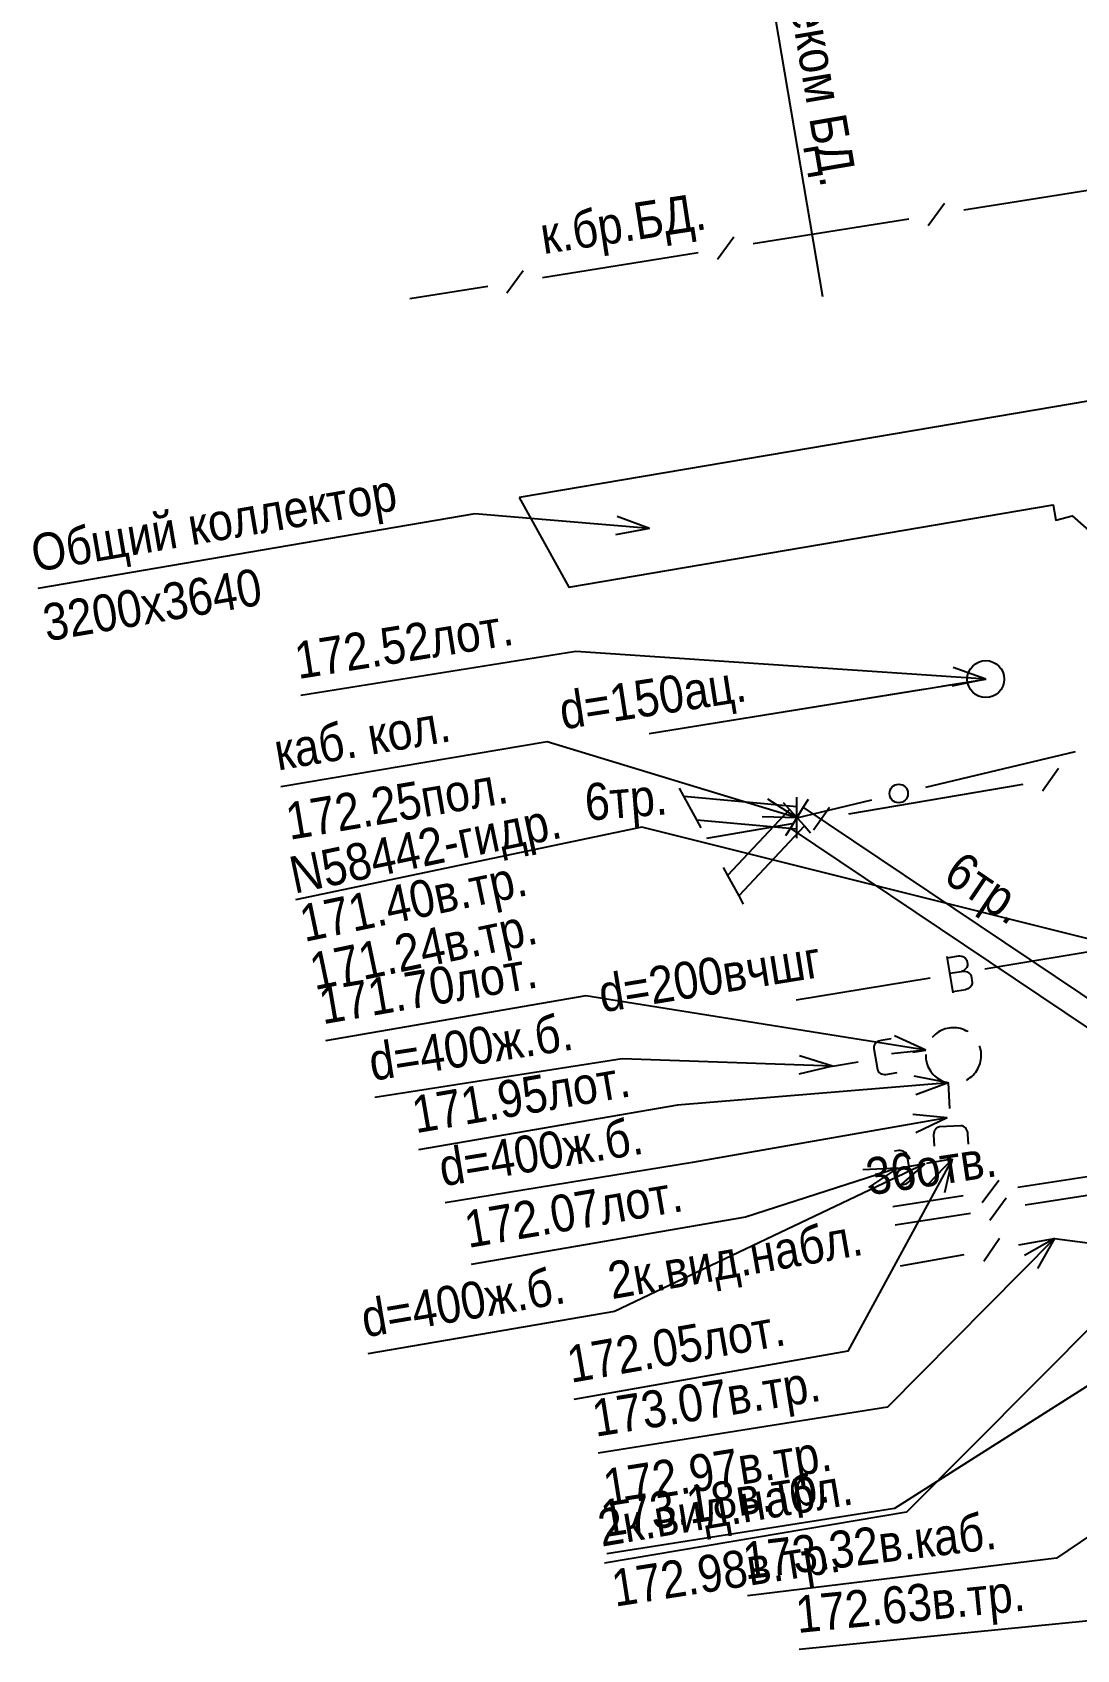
# Model space of a CAD drawing. Header units: metres. Extents: x -3947 to -3704, y 4976 to 6609.
# Drawn here: x -3898.98 to -3870.76, y 6000.17 to 6043.86 of the extents above; entities that cross this region are included whole.
import ezdxf
from ezdxf.enums import TextEntityAlignment as Align

# ---------------------------------------------------------------- set-up
doc = ezdxf.new("R2010")
doc.units = ezdxf.units.M
doc.header["$MEASUREMENT"] = 0
for name, color, linetype, lineweight in [('Водопровод', 7, 'Continuous', 25), ('Водосток', 7, 'Continuous', 25), ('Газопровод', 7, 'Continuous', 25), ('Дренаж', 7, 'Continuous', 25), ('Кабели', 7, 'Continuous', 25), ('Кабель связи', 7, 'Continuous', 25), ('Канализация напорная', 7, 'Continuous', 25), ('Общий коллектор', 7, 'Continuous', 25)]:
    doc.layers.add(name, color=color, linetype=linetype, lineweight=lineweight)
doc.styles.add('Style-RUSSIAN_1251', font='RUSSIAN_1251.shx')
doc.styles.add('Style-RUSSIAN_1251 I 0.00000', font='RUSSIAN_1251.shx')
doc.linetypes.add('DR', pattern='A,-11.75,[112,dgnlstyle-500_multi_und.shx,S=0.00823,R=0,X=0,Y=0],-12.25', length=24)

msp = doc.modelspace()

# ---------------------------------------------------------------- linework, layer by layer
at = {"layer": 'Водопровод', "linetype": 'Continuous'}
for p, q in [((-3873.24, 6018.565), (-3869.619, 6019.164)), ((-3874.267, 6018.9), (-3874.104, 6017.915)), ((-3878.342, 6017.722), (-3874.72, 6018.32)), ((-3874.191, 6018.442), (-3873.874, 6018.494)), ((-3874.11, 6017.948), (-3873.752, 6018.007))]:
    msp.add_line(p, q, dxfattribs=at)
at = {"layer": 'Водопровод', "linetype": 'Continuous', "flags": 128}
for points in [[(-3869.619, 6019.164), (-3882.51, 6022.387), (-3891.863, 6020.427)], [(-3874.261, 6018.864), (-3873.946, 6018.916), (-3873.916, 6018.915), (-3873.863, 6018.905), (-3873.813, 6018.885), (-3873.792, 6018.873), (-3873.772, 6018.857), (-3873.753, 6018.836), (-3873.736, 6018.808), (-3873.73, 6018.794), (-3873.711, 6018.68), (-3873.713, 6018.657), (-3873.721, 6018.625), (-3873.732, 6018.603), (-3873.745, 6018.58), (-3873.769, 6018.555), (-3873.801, 6018.531), (-3873.831, 6018.513), (-3873.874, 6018.494), (-3873.835, 6018.497), (-3873.802, 6018.498), (-3873.751, 6018.492), (-3873.719, 6018.48), (-3873.689, 6018.466), (-3873.654, 6018.44), (-3873.628, 6018.408), (-3873.613, 6018.378), (-3873.582, 6018.19), (-3873.583, 6018.171), (-3873.59, 6018.144), (-3873.605, 6018.111), (-3873.632, 6018.078), (-3873.657, 6018.055), (-3873.699, 6018.027), (-3873.725, 6018.013), (-3873.752, 6018.007)]]:
    msp.add_lwpolyline(points, dxfattribs=at)
at = {"layer": 'Водосток', "linetype": 'Continuous'}
for p, q in [((-3874.832, 6016.37), (-3875.682, 6016.758)), ((-3877.358, 6015.936), (-3878.249, 6016.217)), ((-3877.358, 6015.936), (-3876.668, 6016.055)), ((-3874.832, 6016.37), (-3875.761, 6016.265)), ((-3875.19, 6016.309), (-3874.832, 6016.37)), ((-3877.358, 6015.936), (-3878.266, 6015.717)), ((-3874.23, 6015.487), (-3875.148, 6015.662)), ((-3874.23, 6015.487), (-3875.106, 6015.164)), ((-3874.23, 6015.487), (-3874.195, 6014.788)), ((-3874.261, 6014.54), (-3875.191, 6014.63)), ((-3874.261, 6014.54), (-3875.104, 6014.138)), ((-3875.604, 6013.175), (-3876.537, 6013.137)), ((-3875.604, 6013.175), (-3876.384, 6012.661)), ((-3874.865, 6013.299), (-3875.785, 6013.137)), ((-3874.865, 6013.299), (-3875.57, 6012.686)), ((-3874.125, 6013.422), (-3874.815, 6013.307)), ((-3874.125, 6013.422), (-3874.774, 6012.751)), ((-3874.125, 6013.422), (-3874.335, 6012.512))]:
    msp.add_line(p, q, dxfattribs=at)
at = {"layer": 'Водосток', "linetype": 'Continuous', "flags": 128}
for points in [[(-3874.832, 6016.37), (-3884.021, 6017.83), (-3891.054, 6016.621)], [(-3873.695, 6016.862), (-3873.705, 6016.868), (-3873.751, 6016.893), (-3873.798, 6016.915), (-3873.847, 6016.934), (-3873.897, 6016.949), (-3873.948, 6016.961), (-3874, 6016.969), (-3874.052, 6016.973), (-3874.105, 6016.974), (-3874.157, 6016.971), (-3874.209, 6016.964), (-3874.26, 6016.954), (-3874.311, 6016.941), (-3874.36, 6016.923), (-3874.408, 6016.903), (-3874.455, 6016.879), (-3874.5, 6016.852), (-3874.542, 6016.822), (-3874.583, 6016.788), (-3874.621, 6016.753), (-3874.657, 6016.714), (-3874.664, 6016.705)], [(-3875.771, 6016.677), (-3876.045, 6016.63), (-3876.083, 6016.621), (-3876.111, 6016.609), (-3876.15, 6016.591), (-3876.183, 6016.566), (-3876.206, 6016.541), (-3876.226, 6016.508), (-3876.241, 6016.473), (-3876.243, 6016.444), (-3876.243, 6016.416), (-3876.144, 6015.84), (-3876.135, 6015.816), (-3876.125, 6015.797), (-3876.107, 6015.774), (-3876.088, 6015.759), (-3876.062, 6015.74), (-3876.033, 6015.724), (-3875.999, 6015.716), (-3875.951, 6015.708), (-3875.914, 6015.709), (-3875.609, 6015.762)], [(-3877.358, 6015.936), (-3883.039, 6016.133), (-3889.725, 6015.091)], [(-3874.839, 6016.247), (-3874.839, 6016.235), (-3874.838, 6016.182), (-3874.833, 6016.13), (-3874.825, 6016.079), (-3874.813, 6016.028), (-3874.798, 6015.978), (-3874.779, 6015.929), (-3874.756, 6015.881), (-3874.731, 6015.836), (-3874.702, 6015.792), (-3874.671, 6015.75), (-3874.636, 6015.711), (-3874.599, 6015.674), (-3874.56, 6015.64), (-3874.518, 6015.608), (-3874.474, 6015.58), (-3874.428, 6015.555), (-3874.38, 6015.533), (-3874.331, 6015.514), (-3874.281, 6015.499), (-3874.23, 6015.487), (-3874.219, 6015.485)], [(-3873.388, 6015.957), (-3873.371, 6016.007), (-3873.358, 6016.057), (-3873.348, 6016.109), (-3873.342, 6016.161), (-3873.339, 6016.213), (-3873.34, 6016.265), (-3873.345, 6016.318), (-3873.353, 6016.369), (-3873.365, 6016.42), (-3873.381, 6016.47), (-3873.385, 6016.481)], [(-3873.734, 6015.564), (-3873.724, 6015.569), (-3873.679, 6015.596), (-3873.636, 6015.626), (-3873.596, 6015.659), (-3873.557, 6015.695), (-3873.522, 6015.734), (-3873.489, 6015.774), (-3873.459, 6015.817), (-3873.432, 6015.862), (-3873.409, 6015.909), (-3873.388, 6015.957)], [(-3874.23, 6015.487), (-3881.55, 6014.879), (-3888.542, 6013.677)], [(-3874.261, 6014.54), (-3881.145, 6013.33), (-3887.823, 6012.242)], [(-3873.684, 6013.824), (-3873.698, 6014.101), (-3873.702, 6014.14), (-3873.71, 6014.169), (-3873.724, 6014.21), (-3873.744, 6014.245), (-3873.766, 6014.272), (-3873.797, 6014.296), (-3873.83, 6014.315), (-3873.858, 6014.32), (-3873.886, 6014.323), (-3874.47, 6014.293), (-3874.495, 6014.288), (-3874.515, 6014.28), (-3874.54, 6014.265), (-3874.557, 6014.248), (-3874.579, 6014.224), (-3874.599, 6014.197), (-3874.611, 6014.165), (-3874.624, 6014.118), (-3874.627, 6014.081), (-3874.611, 6013.772)], [(-3875.528, 6012.72), (-3875.442, 6012.735), (-3875.403, 6012.743), (-3875.375, 6012.755), (-3875.336, 6012.773), (-3875.303, 6012.797), (-3875.279, 6012.822), (-3875.259, 6012.856), (-3875.244, 6012.891), (-3875.242, 6012.919), (-3875.242, 6012.947), (-3875.338, 6013.524), (-3875.347, 6013.548), (-3875.357, 6013.567), (-3875.375, 6013.59), (-3875.394, 6013.605), (-3875.42, 6013.624), (-3875.449, 6013.64), (-3875.483, 6013.649), (-3875.53, 6013.657), (-3875.567, 6013.655), (-3875.681, 6013.637)], [(-3874.865, 6013.299), (-3883.246, 6009.309), (-3889.915, 6008.163)], [(-3875.604, 6013.175), (-3879.707, 6011.855), (-3887.125, 6010.579)], [(-3874.125, 6013.422), (-3876.942, 6008.24), (-3884.347, 6006.935)]]:
    msp.add_lwpolyline(points, dxfattribs=at)
at = {"layer": 'Газопровод', "linetype": 'Continuous', "flags": 128}
msp.add_lwpolyline([(-3860.18, 6010.6), (-3870.421, 6000.949), (-3878.255, 6000.175)], dxfattribs=at)
at = {"layer": 'Дренаж', "linetype": 'Continuous'}
for p, q in [((-3873.217, 6026.389), (-3874.098, 6026.699)), ((-3882.308, 6024.92), (-3874.904, 6026.116)), ((-3874.41, 6026.196), (-3873.217, 6026.389)), ((-3873.217, 6026.389), (-3874.132, 6026.2))]:
    msp.add_line(p, q, dxfattribs=at)
at = {"layer": 'Дренаж', "linetype": 'Continuous', "flags": 128}
msp.add_lwpolyline([(-3873.217, 6026.389), (-3884.291, 6027.131), (-3891.724, 6025.944)], dxfattribs=at)
at = {"layer": 'Дренаж', "linetype": 'DR', "flags": 128}
msp.add_lwpolyline([(-3882.308, 6024.92), (-3873.217, 6026.389)], dxfattribs=at)
at = {"layer": 'Дренаж', "linetype": 'Continuous'}
msp.add_arc((-3873.217, 6026.389), 0.5, 0, 360, dxfattribs=at)
at = {"layer": 'Кабели', "linetype": 'Continuous'}
for p, q in [((-3874.838, 6023.472), (-3870.794, 6024.431)), ((-3881.374, 6023.224), (-3881.494, 6023.443)), ((-3881.024, 6022.59), (-3881.373, 6023.224)), ((-3878.32, 6022.646), (-3879.108, 6023.147)), ((-3878.691, 6023.053), (-3878.522, 6022.868)), ((-3878.32, 6022.947), (-3878.32, 6023.197)), ((-3878.32, 6022.646), (-3876.298, 6023.126)), ((-3878.014, 6023.139), (-3878.146, 6022.927)), ((-3878.32, 6022.646), (-3879.254, 6022.669)), ((-3878.523, 6022.868), (-3878.117, 6022.424)), ((-3878.146, 6022.927), (-3878.494, 6022.365)), ((-3878.32, 6022.345), (-3878.32, 6022.947)), ((-3880.903, 6022.371), (-3881.024, 6022.589)), ((-3878.494, 6022.365), (-3878.625, 6022.152)), ((-3878.32, 6022.095), (-3878.32, 6022.345)), ((-3878.117, 6022.424), (-3877.949, 6022.239)), ((-3880.315, 6021.303), (-3880.194, 6021.084)), ((-3880.195, 6021.084), (-3879.89, 6020.532)), ((-3879.89, 6020.532), (-3879.769, 6020.313))]:
    msp.add_line(p, q, dxfattribs=at)
at = {"layer": 'Кабели', "linetype": 'Continuous', "flags": 128}
for points in [[(-3878.32, 6022.646), (-3885.066, 6024.696), (-3892.268, 6023.475)], [(-3881.373, 6023.224), (-3878.32, 6022.947)], [(-3878.523, 6022.868), (-3880.195, 6021.084)], [(-3867.254, 6015.622), (-3878.146, 6022.927)], [(-3881.024, 6022.59), (-3878.32, 6022.345)], [(-3878.117, 6022.424), (-3879.89, 6020.532)], [(-3867.704, 6015.128), (-3878.494, 6022.365)], [(-3863.743, 6007.755), (-3871.306, 6002.645), (-3879.655, 6001.625)]]:
    msp.add_lwpolyline(points, dxfattribs=at)
at = {"layer": 'Кабели', "linetype": 'Continuous'}
msp.add_circle((-3875.568, 6023.299), 0.25, dxfattribs=at)
at = {"layer": 'Кабель связи', "linetype": 'Continuous'}
for p, q in [((-3873.812, 6039.061), (-3869.602, 6039.735)), ((-3874.772, 6038.639), (-3874.333, 6039.246)), ((-3879.503, 6038.151), (-3875.293, 6038.824)), ((-3880.463, 6037.729), (-3880.024, 6038.336)), ((-3885.194, 6037.24), (-3880.984, 6037.914)), ((-3886.154, 6036.818), (-3885.715, 6037.425)), ((-3888.78, 6036.666), (-3886.675, 6037.003)), ((-3871.683, 6023.375), (-3871.25, 6023.987)), ((-3876.917, 6022.75), (-3872.206, 6023.555)), ((-3877.873, 6022.318), (-3877.44, 6022.93)), ((-3880.751, 6022.095), (-3878.396, 6022.497)), ((-3868.551, 6013.241), (-3872.348, 6012.657)), ((-3872.868, 6012.845), (-3873.311, 6012.241)), ((-3868.08, 6012.807), (-3872.148, 6012.182)), ((-3873.831, 6012.429), (-3875.729, 6012.137)), ((-3872.667, 6012.37), (-3873.111, 6011.766)), ((-3873.63, 6011.954), (-3875.664, 6011.642)), ((-3873.273, 6010.672), (-3872.843, 6011.287)), ((-3872.319, 6011.11), (-3871.36, 6011.28)), ((-3871.36, 6011.28), (-3872.171, 6010.817)), ((-3871.36, 6011.28), (-3871.816, 6010.465)), ((-3871.36, 6011.28), (-3869.134, 6010.988)), ((-3875.52, 6010.544), (-3873.797, 6010.849))]:
    msp.add_line(p, q, dxfattribs=at)
at = {"layer": 'Кабель связи', "linetype": 'Continuous', "flags": 128}
for points in [[(-3879.559, 6058.543), (-3880.186, 6051.8), (-3877.629, 6036.719)], [(-3871.36, 6011.28), (-3875.873, 6006.727), (-3883.688, 6005.478)], [(-3868.39, 6010.89), (-3875.357, 6003.887), (-3883.521, 6002.511)], [(-3865.42, 6010.5), (-3875.679, 6003.983), (-3883.456, 6002.766)]]:
    msp.add_lwpolyline(points, dxfattribs=at)
at = {"layer": 'Общий коллектор', "linetype": 'Continuous'}
for q in [(-3883.178, 6030.785), (-3883.22, 6030.287)]:
    msp.add_line((-3882.302, 6030.46), q, dxfattribs=at)
at = {"layer": 'Общий коллектор', "linetype": 'Continuous', "flags": 128}
for points in [[(-3864.576, 6034.897), (-3871.836, 6033.666), (-3885.821, 6031.295)], [(-3885.821, 6031.295), (-3884.484, 6028.869), (-3871.4, 6031.093), (-3871.325, 6030.683), (-3870.878, 6030.795), (-3869.393, 6029.496)], [(-3882.302, 6030.46), (-3887.02, 6030.856), (-3898.832, 6028.835)]]:
    msp.add_lwpolyline(points, dxfattribs=at)

# ---------------------------------------------------------------- texts
at = {"layer": 'Водопровод', "linetype": 'Continuous', "style": 'Style-RUSSIAN_1251', "width": 0.899998}
for s, p in [('N58442-гидр.', (-3892.102, 6021.568)), ('171.40в.тр.', (-3891.829, 6020.266)), ('171.24в.тр.', (-3891.557, 6018.964))]:
    msp.add_text(s, height=1, rotation=11.8309, dxfattribs=at).set_placement(p, align=Align.TOP_LEFT)
msp.add_text('d=200вчшг  ', height=1, rotation=9.214, dxfattribs=at).set_placement((-3883.583, 6017.383))
at = {"layer": 'Водосток', "linetype": 'Continuous', "style": 'Style-RUSSIAN_1251', "width": 0.9}
for s, rotation, p in [('171.70лот.', 9.7555, (-3891.3, 6018.05)), ('d=400ж.б.', 8.8588, (-3889.948, 6016.524)), ('171.95лот.', 9.7555, (-3888.788, 6015.106)), ('d=400ж.б.', 9.2581, (-3888.056, 6013.673)), ('172.07лот.', 9.7555, (-3887.37, 6012.008)), ('d=400ж.б.', 9.7555, (-3890.16, 6009.592)), ('172.05лот.', 9.9944, (-3884.599, 6008.363))]:
    msp.add_text(s, height=1, rotation=rotation, dxfattribs=at).set_placement(p, align=Align.TOP_LEFT)
at = {"layer": 'Газопровод', "linetype": 'Continuous', "style": 'Style-RUSSIAN_1251', "width": 0.899998}
msp.add_text('172.63в.тр.', height=1, rotation=5.6434, dxfattribs=at).set_placement((-3878.398, 6001.618), align=Align.TOP_LEFT)
at = {"layer": 'Дренаж', "linetype": 'Continuous', "style": 'Style-RUSSIAN_1251', "width": 0.899998}
msp.add_text('172.52лот.', height=1, rotation=9.0711, dxfattribs=at).set_placement((-3891.952, 6027.376), align=Align.TOP_LEFT)
msp.add_text('d=150ац.', height=1, rotation=8.7826, dxfattribs=at).set_placement((-3884.649, 6025.026))
at = {"layer": 'Кабели', "linetype": 'Continuous', "style": 'Style-RUSSIAN_1251', "width": 0.899998}
for s, rotation, p in [('каб. кол.', 9.6224, (-3892.511, 6024.904)), ('172.25пол.', 9.6224, (-3892.193, 6023.031)), ('173.32в.каб.', 6.9701, (-3879.831, 6003.064))]:
    msp.add_text(s, height=1, rotation=rotation, dxfattribs=at).set_placement(p, align=Align.TOP_LEFT)
at = {"layer": 'Кабели', "linetype": 'Continuous', "style": 'Style-RUSSIAN_1251 I 0.00000', "width": 0.9}
msp.add_text('6тр.', height=1, rotation=326.0834, dxfattribs=at).set_placement((-3874.412, 6020.958))
at = {"layer": 'Кабель связи', "linetype": 'Continuous', "style": 'Style-RUSSIAN_1251'}
for s, rotation, width, p in [('2к.бр.Ростелеком БД.', 279.6222, 0.899998, (-3878.719, 6051.821)), ('173.07в.тр.', 9.0843, 0.9, (-3883.917, 6006.91)), ('172.97в.тр.', 9.0843, 0.9, (-3883.617, 6005.033)), ('2к.вид.набл.', 9.5681, 0.9, (-3883.762, 6003.941)), ('173.18в.тр.', 8.8923, 0.9, (-3883.681, 6004.198)), ('172.98в.тр.', 8.8923, 0.9, (-3883.387, 6002.321))]:
    msp.add_text(s, height=1, rotation=rotation, dxfattribs=dict(at, width=width)).set_placement(p, align=Align.TOP_LEFT)
at = {"layer": 'Кабель связи', "linetype": 'Continuous'}
for s, rotation, style, width, p in [('к.бр.БД.', 8.7099, 'Style-RUSSIAN_1251', 0.899998, (-3885.166, 6037.866)), ('36отв.', 8.5673, 'Style-RUSSIAN_1251', 0.899998, (-3876.368, 6012.443)), ('2к.вид.набл.', 10.036, 'Style-RUSSIAN_1251 I 0.00000', 0.9, (-3883.319, 6009.639))]:
    msp.add_text(s, height=1, rotation=rotation, dxfattribs=dict(at, style=style, width=width)).set_placement(p)
at = {"layer": 'Канализация напорная', "linetype": 'Continuous', "style": 'Style-RUSSIAN_1251', "width": 0.899998}
msp.add_text('6тр.', height=1, rotation=4.6058, dxfattribs=at).set_placement((-3884.009, 6022.561))
at = {"layer": 'Общий коллектор', "linetype": 'Continuous', "style": 'Style-RUSSIAN_1251', "width": 0.899998}
for s, p in [('Общий коллектор', (-3899.077, 6030.264)), ('3200х3640', (-3898.757, 6028.391))]:
    msp.add_text(s, height=1, rotation=9.709, dxfattribs=at).set_placement(p, align=Align.TOP_LEFT)

doc.saveas('drawing.dxf')
